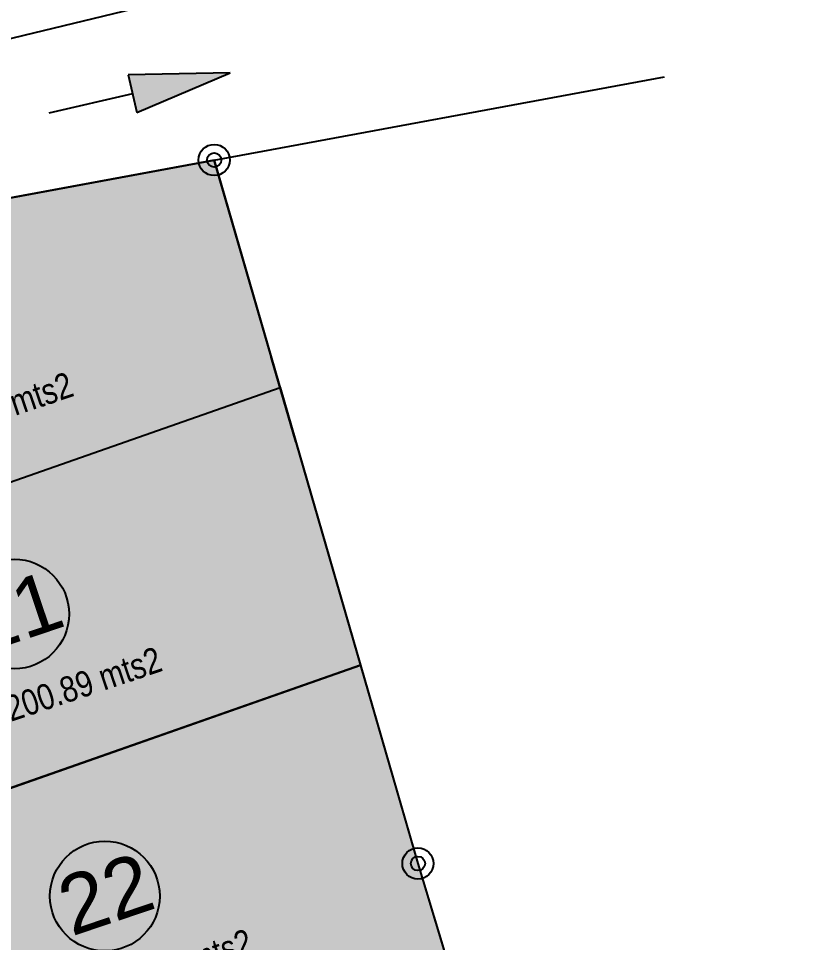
# Model space of a CAD drawing. Header units: millimetres. Extents: x 604786 to 1211550, y 1310999 to 2622648.
# Drawn here: x 604994.47 to 605021.29, y 1311166.1 to 1311197.61 of the extents above; entities that cross this region are included whole.
import ezdxf

# ---------------------------------------------------------------- set-up
doc = ezdxf.new("R2010")
doc.units = ezdxf.units.MM
for name, color, linetype in [('CERCO', 6, 'Continuous'), ('CIRCULO', 1, 'Continuous'), ('ROTULOS LOTES', 1, 'Continuous')]:
    doc.layers.add(name, color=color, linetype=linetype)
doc.styles.add('ROTULOS', font='arial.ttf', dxfattribs={"height": 3})
doc.styles.add('TSN - Arial Narrow', font='ARIALN.TTF')

msp = doc.modelspace()

# ---------------------------------------------------------------- hatches: boundary and pattern name
h = msp.add_hatch(color=256)
h.dxf.hatch_style = 1
h.paths.add_polyline_path([(604998.21, 1311195.682), (604998.508, 1311194.399), (605001.685, 1311195.754)])
at = {"true_color": 0xafd9aa}
h = msp.add_hatch(color=9, dxfattribs=at)
h.dxf.hatch_style = 1
h.paths.add_polyline_path([(604911.704, 1311128.963), (604908.616, 1311133.702), (604904.8, 1311139.56), (604903.378, 1311141.752), (604890.493, 1311161.615), (604887.114, 1311169.584), (604890.741, 1311171.475), (604900.681, 1311174.09), (604918.672, 1311177.415), (604941.484, 1311182.032), (604970.419, 1311187.096), (605001.145, 1311192.781), (605008.096, 1311168.792), (605020.289, 1311128.427), (605025.004, 1311113.224), (604990.344, 1311101.683), (604983.054, 1311099.323), (604967.143, 1311093.947), (604940.498, 1311085), (604933.737, 1311094.578), (604921.226, 1311114.213), (604916.727, 1311121.222), (604912.283, 1311128.072, -0.999015)])
h = msp.add_hatch(color=9, dxfattribs=at)
h.dxf.hatch_style = 1
h.paths.add_polyline_path([(605003.394, 1311185.019), (605001.293, 1311192.27, -0.44354), (605000.622, 1311192.684), (604980.071, 1311188.882), (604982.171, 1311182.892), (604983.825, 1311178.172)])
h = msp.add_hatch(color=9, dxfattribs=at)
h.dxf.hatch_style = 1
h.paths.add_polyline_path([(605003.394, 1311185.019), (604983.825, 1311178.172), (604987.135, 1311168.894), (605006.136, 1311175.554)])
h = msp.add_hatch(color=9, dxfattribs=at)
h.dxf.hatch_style = 1
h.paths.add_polyline_path([(605007.948, 1311169.303), (605006.136, 1311175.554), (604987.135, 1311168.894), (604990.475, 1311159.363), (605008.985, 1311165.848), (605008.249, 1311168.283, -0.502991), (605007.564, 1311168.792, -0.333822)])

# ---------------------------------------------------------------- linework, layer by layer
for p, q in [((605001.685, 1311195.754), (604998.21, 1311195.682)), ((604998.508, 1311194.399), (605001.685, 1311195.754)), ((604998.21, 1311195.682), (604998.508, 1311194.399)), ((604998.359, 1311195.04), (604995.502, 1311194.376)), ((604987.135, 1311168.894), (605006.136, 1311175.554)), ((605006.136, 1311175.554), (605008.096, 1311168.792)), ((605008.096, 1311168.792), (605008.985, 1311165.848))]:
    msp.add_line(p, q)
at = {"color": 2}
msp.add_line((605001.145, 1311192.781), (604980.071, 1311188.882), dxfattribs=at)
at = {"color": 3}
msp.add_line((605003.928, 1311183.176), (605003.093, 1311186.058), dxfattribs=at)
msp.add_lwpolyline([(604940.498, 1311085), (604933.737, 1311094.578), (604918.593, 1311118.346), (604911.994, 1311128.518), (604904.8, 1311139.56), (604890.493, 1311161.615), (604887.114, 1311169.584), (604890.741, 1311171.475), (604900.681, 1311174.09), (604918.672, 1311177.415), (604941.484, 1311182.032), (604970.419, 1311187.096), (605001.145, 1311192.781), (605008.096, 1311168.792), (605020.289, 1311128.427), (605025.004, 1311113.224), (604990.344, 1311101.683), (604983.054, 1311099.323), (604967.143, 1311093.947)], close=True)
at = {"color": 4}
msp.add_lwpolyline([(604940.498, 1311085), (604933.737, 1311094.578), (604918.593, 1311118.346), (604911.994, 1311128.518), (604904.8, 1311139.56), (604890.493, 1311161.615), (604887.114, 1311169.584), (604890.741, 1311171.475), (604900.681, 1311174.09), (604918.672, 1311177.415), (604941.484, 1311182.032), (604970.419, 1311187.096), (605001.145, 1311192.781), (605008.096, 1311168.792), (605020.289, 1311128.427), (605025.004, 1311113.224), (604990.344, 1311101.683), (604983.054, 1311099.323), (604967.143, 1311093.947)], close=True, dxfattribs=at)
for points in [[(605001.145, 1311192.781), (604980.071, 1311188.882), (604983.825, 1311178.172), (605003.394, 1311185.019), (605001.145, 1311192.781)], [(604983.825, 1311178.172), (605003.394, 1311185.019), (605006.136, 1311175.554), (604987.135, 1311168.894), (604983.825, 1311178.172)]]:
    msp.add_lwpolyline(points)
at = {"color": 1}
for centre in [(604994.319, 1311177.299), (604997.414, 1311167.681)]:
    msp.add_circle(centre, 1.872, dxfattribs=at)
at = {"layer": 'CERCO'}
msp.add_line((605001.145, 1311192.781), (605016.508, 1311195.623), dxfattribs=at)
msp.add_lwpolyline([(604834.712, 1311247.601), (604880.326, 1311173.281), (604890.034, 1311175.599), (604899.862, 1311177.855), (604919.28, 1311181.345), (604942.288, 1311185.937), (604944.342, 1311186.227), (604962.842, 1311189.905), (604970.985, 1311191.639), (604985.427, 1311194.808), (605000.782, 1311198.528)], dxfattribs=at)
at = {"layer": 'CIRCULO'}
for centre, radius in [((605001.145, 1311192.781), 0.532), ((605001.145, 1311192.781), 0.243), ((605008.096, 1311168.792), 0.532), ((605008.096, 1311168.792), 0.243)]:
    msp.add_circle(centre, radius, dxfattribs=at)

# ---------------------------------------------------------------- texts
at = {"color": 0, "linetype": 'Continuous', "lineweight": 25, "ltscale": 0.1, "char_height": 0.87404, "width": 14.13316, "attachment_point": 1, "rotation": 18.5755, "style": 'TSN - Arial Narrow'}
for s, insert in [('\\pi-2.62211,l4.37019,t4.37019;Area: 203.73 mts2', (604986.719, 1311182.413)), ('\\pi-2.62211,l4.37019,t4.37019;Area: 200.89 mts2', (604989.745, 1311173.042)), ('\\pi-2.62211,l4.37019,t4.37019;Area: 200.16 mts2', (604992.84, 1311163.423))]:
    msp.add_mtext(s, dxfattribs=dict(at, insert=insert))
at = {"layer": 'ROTULOS LOTES', "color": 18, "true_color": 0x000000, "style": 'ROTULOS'}
for s, p in [('21', (604993.184, 1311175.92)), ('22', (604996.278, 1311166.301))]:
    msp.add_text(s, height=2.0142, rotation=18.5755, dxfattribs=at).set_placement(p)

doc.saveas('drawing.dxf')
